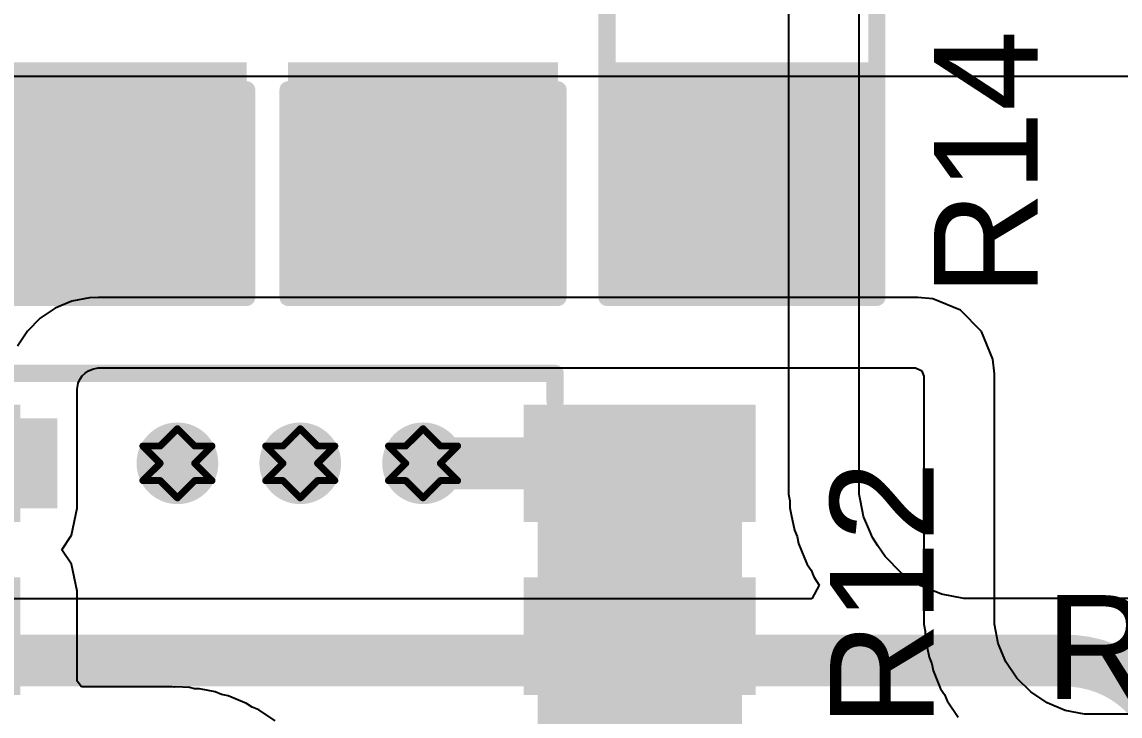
# Model space of a CAD drawing. Header units: inches. Extents: x -25 to 209, y 65 to 158.
# Drawn here: x 60.65 to 68.72, y 98.78 to 103.88 of the extents above; entities that cross this region are included whole.
import ezdxf

# ---------------------------------------------------------------- set-up
doc = ezdxf.new("R2010")
doc.units = ezdxf.units.IN
for name, color, linetype in [('Bottom Layer', 5, 'Continuous'), ('Drill Drawing', 1, 'Continuous'), ('Top Layer', 1, 'Continuous'), ('Top Overlay', 2, 'Continuous'), ('Top Paste', 8, 'Continuous'), ('Top Solder', 216, 'Continuous'), ('Via Holes', 16, 'Continuous')]:
    doc.layers.add(name, color=color, linetype=linetype)
doc.styles.add('Arial', font='', dxfattribs={"height": 0.2})
doc.styles.get('Arial').set_extended_font_data('Arial')

# ---------------------------------------------------------------- blocks, each defined once
blk = doc.blocks.new('SOP_8L_18')
at = {"layer": 'Top Layer'}
for points in [[(-3.45, 2.235), (-1.95, 2.235), (-1.95, 1.575), (-3.45, 1.575)], [(1.95, 2.235), (3.45, 2.235), (3.45, 1.575), (1.95, 1.575)], [(-3.45, 0.965), (-1.95, 0.965), (-1.95, 0.305), (-3.45, 0.305)], [(1.95, 0.965), (3.45, 0.965), (3.45, 0.305), (1.95, 0.305)], [(-3.45, -0.305), (-1.95, -0.305), (-1.95, -0.965), (-3.45, -0.965)], [(1.95, -0.305), (3.45, -0.305), (3.45, -0.965), (1.95, -0.965)], [(-3.45, -1.575), (-1.95, -1.575), (-1.95, -2.235), (-3.45, -2.235)], [(1.95, -1.575), (3.45, -1.575), (3.45, -2.235), (1.95, -2.235)]]:
    blk.add_hatch(color=1, dxfattribs=at).paths.add_polyline_path(points)
at = {"layer": 'Top Overlay'}
blk.add_hatch(color=2, dxfattribs=at).paths.add_polyline_path([(-1.855, 1.5748), (-1.5756, 1.5748), (-1.5756, 2.2352), (-1.855, 2.2352)])
at = {"layer": 'Top Paste'}
for points in [[(-3.45, 2.235), (-1.95, 2.235), (-1.95, 1.575), (-3.45, 1.575)], [(1.95, 2.235), (3.45, 2.235), (3.45, 1.575), (1.95, 1.575)], [(-3.45, 0.965), (-1.95, 0.965), (-1.95, 0.305), (-3.45, 0.305)], [(1.95, 0.965), (3.45, 0.965), (3.45, 0.305), (1.95, 0.305)], [(-3.45, -0.305), (-1.95, -0.305), (-1.95, -0.965), (-3.45, -0.965)], [(1.95, -0.305), (3.45, -0.305), (3.45, -0.965), (1.95, -0.965)], [(-3.45, -1.575), (-1.95, -1.575), (-1.95, -2.235), (-3.45, -2.235)], [(1.95, -1.575), (3.45, -1.575), (3.45, -2.235), (1.95, -2.235)]]:
    blk.add_hatch(color=8, dxfattribs=at).paths.add_polyline_path(points)
at = {"layer": 'Top Solder'}
for points in [[(-3.5516, 2.3366), (-1.8484, 2.3366), (-1.8484, 1.4734), (-3.5516, 1.4734)], [(1.8484, 2.3366), (3.5516, 2.3366), (3.5516, 1.4734), (1.8484, 1.4734)], [(-3.5516, 1.0666), (-1.8484, 1.0666), (-1.8484, 0.2034), (-3.5516, 0.2034)], [(1.8484, 1.0666), (3.5516, 1.0666), (3.5516, 0.2034), (1.8484, 0.2034)], [(-3.5516, -0.2034), (-1.8484, -0.2034), (-1.8484, -1.0666), (-3.5516, -1.0666)], [(1.8484, -0.2034), (3.5516, -0.2034), (3.5516, -1.0666), (1.8484, -1.0666)], [(-3.5516, -1.4734), (-1.8484, -1.4734), (-1.8484, -2.3366), (-3.5516, -2.3366)], [(1.8484, -1.4734), (3.5516, -1.4734), (3.5516, -2.3366), (1.8484, -2.3366)]]:
    blk.add_hatch(color=216, dxfattribs=at).paths.add_polyline_path(points)
at = {"layer": 'Top Overlay'}
for points in [[(-1.9856, 2.3622, 0.127, 0.127, 0), (-1.9856, 2.5654, 0.127, 0.127, 0)], [(-1.9856, 2.5654, 0.127, 0.127, 0), (2.0784, 2.5654, 0.127, 0.127, 0)], [(2.0784, 2.3622, 0.127, 0.127, 0), (2.0784, 2.5654, 0.127, 0.127, 0)], [(-3.8235, 2.0955, 0.127, 0.127, 0), (-3.8235, 1.8415, 0.127, 0.127, 0)], [(-3.8235, 2.0955, 0.127, 0.127, 0), (-3.6965, 1.9685, 0.127, 0.127, 0)], [(-3.8235, 1.8415, 0.127, 0.127, 0), (-3.6965, 1.9685, 0.127, 0.127, 0)], [(-1.9856, -2.3622, 0.127, 0.127, 0), (-1.9856, -2.5654, 0.127, 0.127, 0)], [(2.0784, -2.5654, 0.127, 0.127, 0), (2.0784, -2.3622, 0.127, 0.127, 0)], [(-1.9856, -2.5654, 0.127, 0.127, 0), (2.0784, -2.5654, 0.127, 0.127, 0)]]:
    blk.add_lwpolyline(points, format="xyseb", dxfattribs=at)
for points in [[(-2.0173, 2.5654, 0.0635, 0.0635, 1), (-1.9538, 2.5654, 0.0635, 0.0635, 1)], [(-2.0173, 2.5654, 0.0635, 0.0635, 1), (-1.9538, 2.5654, 0.0635, 0.0635, 1)], [(2.0467, 2.5654, 0.0635, 0.0635, 1), (2.1102, 2.5654, 0.0635, 0.0635, 1)], [(2.0467, 2.5654, 0.0635, 0.0635, 1), (2.1102, 2.5654, 0.0635, 0.0635, 1)], [(-2.0173, 2.3622, 0.0635, 0.0635, 1), (-1.9538, 2.3622, 0.0635, 0.0635, 1)], [(2.0467, 2.3622, 0.0635, 0.0635, 1), (2.1102, 2.3622, 0.0635, 0.0635, 1)], [(-3.8553, 2.0955, 0.0635, 0.0635, 1), (-3.7918, 2.0955, 0.0635, 0.0635, 1)], [(-3.8553, 2.0955, 0.0635, 0.0635, 1), (-3.7918, 2.0955, 0.0635, 0.0635, 1)], [(-3.7282, 1.9685, 0.0635, 0.0635, 1), (-3.6647, 1.9685, 0.0635, 0.0635, 1)], [(-3.7282, 1.9685, 0.0635, 0.0635, 1), (-3.6647, 1.9685, 0.0635, 0.0635, 1)], [(-3.8552, 1.8415, 0.0635, 0.0635, 1), (-3.7917, 1.8415, 0.0635, 0.0635, 1)], [(-3.8552, 1.8415, 0.0635, 0.0635, 1), (-3.7917, 1.8415, 0.0635, 0.0635, 1)], [(-2.0173, -2.3622, 0.0635, 0.0635, 1), (-1.9538, -2.3622, 0.0635, 0.0635, 1)], [(2.0467, -2.3622, 0.0635, 0.0635, 1), (2.1102, -2.3622, 0.0635, 0.0635, 1)], [(-2.0173, -2.5654, 0.0635, 0.0635, 1), (-1.9538, -2.5654, 0.0635, 0.0635, 1)], [(-2.0173, -2.5654, 0.0635, 0.0635, 1), (-1.9538, -2.5654, 0.0635, 0.0635, 1)], [(2.0467, -2.5654, 0.0635, 0.0635, 1), (2.1102, -2.5654, 0.0635, 0.0635, 1)], [(2.0467, -2.5654, 0.0635, 0.0635, 1), (2.1102, -2.5654, 0.0635, 0.0635, 1)]]:
    blk.add_lwpolyline(points, format="xyseb", close=True, dxfattribs=at)
blk = doc.blocks.new('R___1206_44')
at = {"layer": 'Top Layer'}
for points in [[(-2.032, 0.889), (-0.508, 0.889), (-0.508, -0.889), (-2.032, -0.889)], [(0.508, 0.889), (2.032, 0.889), (2.032, -0.889), (0.508, -0.889)]]:
    blk.add_hatch(color=1, dxfattribs=at).paths.add_polyline_path(points)
at = {"layer": 'Top Paste'}
for points in [[(-2.032, 0.889), (-0.508, 0.889), (-0.508, -0.889), (-2.032, -0.889)], [(0.508, 0.889), (2.032, 0.889), (2.032, -0.889), (0.508, -0.889)]]:
    blk.add_hatch(color=8, dxfattribs=at).paths.add_polyline_path(points)
at = {"layer": 'Top Solder'}
for points in [[(-2.1336, 0.9906), (-0.4064, 0.9906), (-0.4064, -0.9906), (-2.1336, -0.9906)], [(0.4064, 0.9906), (2.1336, 0.9906), (2.1336, -0.9906), (0.4064, -0.9906)]]:
    blk.add_hatch(color=216, dxfattribs=at).paths.add_polyline_path(points)
at = {"layer": 'Top Overlay'}
for points in [[(-2.1336, 0.9906, 0.127, 0.127, 0), (-2.1336, -0.9906, 0.127, 0.127, 0)], [(-2.1336, 0.9906, 0.127, 0.127, 0), (2.1336, 0.9906, 0.127, 0.127, 0)], [(2.1336, 0.9906, 0.127, 0.127, 0), (2.1336, -0.9906, 0.127, 0.127, 0)], [(-2.1336, -0.9906, 0.127, 0.127, 0), (2.1336, -0.9906, 0.127, 0.127, 0)]]:
    blk.add_lwpolyline(points, format="xyseb", dxfattribs=at)
for points in [[(-2.1654, 0.9906, 0.0635, 0.0635, 1), (-2.1019, 0.9906, 0.0635, 0.0635, 1)], [(-2.1654, 0.9906, 0.0635, 0.0635, 1), (-2.1019, 0.9906, 0.0635, 0.0635, 1)], [(2.1019, 0.9906, 0.0635, 0.0635, 1), (2.1654, 0.9906, 0.0635, 0.0635, 1)], [(2.1019, 0.9906, 0.0635, 0.0635, 1), (2.1654, 0.9906, 0.0635, 0.0635, 1)], [(-2.1654, -0.9906, 0.0635, 0.0635, 1), (-2.1019, -0.9906, 0.0635, 0.0635, 1)], [(-2.1654, -0.9906, 0.0635, 0.0635, 1), (-2.1019, -0.9906, 0.0635, 0.0635, 1)], [(2.1019, -0.9906, 0.0635, 0.0635, 1), (2.1654, -0.9906, 0.0635, 0.0635, 1)], [(2.1019, -0.9906, 0.0635, 0.0635, 1), (2.1654, -0.9906, 0.0635, 0.0635, 1)]]:
    blk.add_lwpolyline(points, format="xyseb", close=True, dxfattribs=at)
blk = doc.blocks.new('C___1206_74')
at = {"layer": 'Top Layer'}
for points in [[(-2.032, 0.889), (-0.508, 0.889), (-0.508, -0.889), (-2.032, -0.889)], [(0.508, 0.889), (2.032, 0.889), (2.032, -0.889), (0.508, -0.889)]]:
    blk.add_hatch(color=1, dxfattribs=at).paths.add_polyline_path(points)
at = {"layer": 'Top Paste'}
for points in [[(-2.032, 0.889), (-0.508, 0.889), (-0.508, -0.889), (-2.032, -0.889)], [(0.508, 0.889), (2.032, 0.889), (2.032, -0.889), (0.508, -0.889)]]:
    blk.add_hatch(color=8, dxfattribs=at).paths.add_polyline_path(points)
at = {"layer": 'Top Solder'}
for points in [[(-2.1336, 0.9906), (-0.4064, 0.9906), (-0.4064, -0.9906), (-2.1336, -0.9906)], [(0.4064, 0.9906), (2.1336, 0.9906), (2.1336, -0.9906), (0.4064, -0.9906)]]:
    blk.add_hatch(color=216, dxfattribs=at).paths.add_polyline_path(points)
at = {"layer": 'Top Overlay'}
for points in [[(-0.6096, 0.9906, 0.127, 0.127, 0), (-2.1336, 0.9906, 0.127, 0.127, 0)], [(-2.1336, -0.9906, 0.127, 0.127, 0), (-2.1336, 0.9906, 0.127, 0.127, 0)], [(0.6096, 0.9906, 0.127, 0.127, 0), (2.1336, 0.9906, 0.127, 0.127, 0)], [(2.1336, -0.9906, 0.127, 0.127, 0), (2.1336, 0.9906, 0.127, 0.127, 0)], [(-0.6096, -0.9906, 0.127, 0.127, 0), (-2.1336, -0.9906, 0.127, 0.127, 0)], [(2.1336, -0.9906, 0.127, 0.127, 0), (0.6096, -0.9906, 0.127, 0.127, 0)]]:
    blk.add_lwpolyline(points, format="xyseb", dxfattribs=at)
for points in [[(-2.1654, 0.9906, 0.0635, 0.0635, 1), (-2.1019, 0.9906, 0.0635, 0.0635, 1)], [(-2.1654, 0.9906, 0.0635, 0.0635, 1), (-2.1019, 0.9906, 0.0635, 0.0635, 1)], [(-0.6414, 0.9906, 0.0635, 0.0635, 1), (-0.5779, 0.9906, 0.0635, 0.0635, 1)], [(0.5778, 0.9906, 0.0635, 0.0635, 1), (0.6413, 0.9906, 0.0635, 0.0635, 1)], [(2.1018, 0.9906, 0.0635, 0.0635, 1), (2.1653, 0.9906, 0.0635, 0.0635, 1)], [(2.1018, 0.9906, 0.0635, 0.0635, 1), (2.1653, 0.9906, 0.0635, 0.0635, 1)], [(-2.1654, -0.9906, 0.0635, 0.0635, 1), (-2.1019, -0.9906, 0.0635, 0.0635, 1)], [(-2.1654, -0.9906, 0.0635, 0.0635, 1), (-2.1019, -0.9906, 0.0635, 0.0635, 1)], [(-0.6414, -0.9906, 0.0635, 0.0635, 1), (-0.5779, -0.9906, 0.0635, 0.0635, 1)], [(0.5778, -0.9906, 0.0635, 0.0635, 1), (0.6413, -0.9906, 0.0635, 0.0635, 1)], [(2.1018, -0.9906, 0.0635, 0.0635, 1), (2.1653, -0.9906, 0.0635, 0.0635, 1)], [(2.1018, -0.9906, 0.0635, 0.0635, 1), (2.1653, -0.9906, 0.0635, 0.0635, 1)]]:
    blk.add_lwpolyline(points, format="xyseb", close=True, dxfattribs=at)
blk = doc.blocks.new('C___1206_75')
at = {"layer": 'Top Layer'}
for points in [[(-2.032, 0.889), (-0.508, 0.889), (-0.508, -0.889), (-2.032, -0.889)], [(0.508, 0.889), (2.032, 0.889), (2.032, -0.889), (0.508, -0.889)]]:
    blk.add_hatch(color=1, dxfattribs=at).paths.add_polyline_path(points)
at = {"layer": 'Top Paste'}
for points in [[(-2.032, 0.889), (-0.508, 0.889), (-0.508, -0.889), (-2.032, -0.889)], [(0.508, 0.889), (2.032, 0.889), (2.032, -0.889), (0.508, -0.889)]]:
    blk.add_hatch(color=8, dxfattribs=at).paths.add_polyline_path(points)
at = {"layer": 'Top Solder'}
for points in [[(-2.1336, 0.9906), (-0.4064, 0.9906), (-0.4064, -0.9906), (-2.1336, -0.9906)], [(0.4064, 0.9906), (2.1336, 0.9906), (2.1336, -0.9906), (0.4064, -0.9906)]]:
    blk.add_hatch(color=216, dxfattribs=at).paths.add_polyline_path(points)
at = {"layer": 'Top Overlay'}
for points in [[(-0.6096, 0.9906, 0.127, 0.127, 0), (-2.1336, 0.9906, 0.127, 0.127, 0)], [(-2.1336, -0.9906, 0.127, 0.127, 0), (-2.1336, 0.9906, 0.127, 0.127, 0)], [(2.1336, 0.9906, 0.127, 0.127, 0), (0.6096, 0.9906, 0.127, 0.127, 0)], [(2.1336, -0.9906, 0.127, 0.127, 0), (2.1336, 0.9906, 0.127, 0.127, 0)], [(-0.6096, -0.9906, 0.127, 0.127, 0), (-2.1336, -0.9906, 0.127, 0.127, 0)], [(2.1336, -0.9906, 0.127, 0.127, 0), (0.6096, -0.9906, 0.127, 0.127, 0)]]:
    blk.add_lwpolyline(points, format="xyseb", dxfattribs=at)
for points in [[(-2.1653, 0.9906, 0.0635, 0.0635, 1), (-2.1018, 0.9906, 0.0635, 0.0635, 1)], [(-2.1653, 0.9906, 0.0635, 0.0635, 1), (-2.1018, 0.9906, 0.0635, 0.0635, 1)], [(-0.6414, 0.9906, 0.0635, 0.0635, 1), (-0.5779, 0.9906, 0.0635, 0.0635, 1)], [(0.5778, 0.9906, 0.0635, 0.0635, 1), (0.6413, 0.9906, 0.0635, 0.0635, 1)], [(2.1018, 0.9906, 0.0635, 0.0635, 1), (2.1653, 0.9906, 0.0635, 0.0635, 1)], [(2.1018, 0.9906, 0.0635, 0.0635, 1), (2.1653, 0.9906, 0.0635, 0.0635, 1)], [(-2.1654, -0.9906, 0.0635, 0.0635, 1), (-2.1019, -0.9906, 0.0635, 0.0635, 1)], [(-2.1654, -0.9906, 0.0635, 0.0635, 1), (-2.1019, -0.9906, 0.0635, 0.0635, 1)], [(-0.6414, -0.9906, 0.0635, 0.0635, 1), (-0.5779, -0.9906, 0.0635, 0.0635, 1)], [(0.5778, -0.9906, 0.0635, 0.0635, 1), (0.6413, -0.9906, 0.0635, 0.0635, 1)], [(2.1018, -0.9906, 0.0635, 0.0635, 1), (2.1653, -0.9906, 0.0635, 0.0635, 1)], [(2.1018, -0.9906, 0.0635, 0.0635, 1), (2.1653, -0.9906, 0.0635, 0.0635, 1)]]:
    blk.add_lwpolyline(points, format="xyseb", close=True, dxfattribs=at)

msp = doc.modelspace()

# ---------------------------------------------------------------- hatches: boundary and pattern name
at = {"layer": 'Bottom Layer'}
h = msp.add_hatch(color=5, dxfattribs=at)
edge = h.paths.add_edge_path()
edge.add_arc((61.7965, 100.6386), 0.3, 0, 360)
h = msp.add_hatch(color=5, dxfattribs=at)
edge = h.paths.add_edge_path()
edge.add_arc((62.6982, 100.6386), 0.3, 0, 360)
h = msp.add_hatch(color=5, dxfattribs=at)
edge = h.paths.add_edge_path()
edge.add_arc((63.5999, 100.6386), 0.3, 0, 360)
at = {"layer": 'Top Layer'}
msp.add_hatch(color=1, dxfattribs=at).paths.add_polyline_path([(64.4412, 96.4986), (65.9412, 96.4986), (65.9412, 100.9686), (64.4412, 100.9686)])
h = msp.add_hatch(color=1, dxfattribs=at)
edge = h.paths.add_edge_path()
edge.add_arc((61.7965, 100.6386), 0.3, 0, 360)
h = msp.add_hatch(color=1, dxfattribs=at)
edge = h.paths.add_edge_path()
edge.add_arc((62.6982, 100.6386), 0.3, 0, 360)
h = msp.add_hatch(color=1, dxfattribs=at)
edge = h.paths.add_edge_path()
edge.add_arc((63.5999, 100.6386), 0.3, 0, 360)
at = {"layer": 'Via Holes'}
h = msp.add_hatch(color=7, dxfattribs=at)
edge = h.paths.add_edge_path()
edge.add_arc((61.7965, 100.6386), 0.15, 0, 360)
h = msp.add_hatch(color=7, dxfattribs=at)
edge = h.paths.add_edge_path()
edge.add_arc((62.6982, 100.6386), 0.15, 0, 360)
h = msp.add_hatch(color=7, dxfattribs=at)
edge = h.paths.add_edge_path()
edge.add_arc((63.5999, 100.6386), 0.15, 0, 360)

# ---------------------------------------------------------------- linework, layer by layer
at = {"layer": 'Bottom Layer'}
for p, q in [((66.284, 107.5367), (66.284, 103.5905)), ((66.802, 103.5905), (66.802, 107.5367)), ((66.284, 103.5905), (66.284, 100.4129)), ((66.802, 100.4129), (66.802, 103.5905)), ((66.284, 100.4129), (66.294, 100.3629)), ((66.8119, 100.3629), (66.802, 100.4129)), ((66.294, 100.3629), (66.294, 100.3119)), ((66.294, 100.3119), (66.3039, 100.2619)), ((66.8348, 100.2482), (66.8119, 100.3629)), ((66.8119, 100.3629), (66.8119, 100.3629)), ((66.3039, 100.2619), (66.304, 100.2619)), ((66.304, 100.2619), (66.304, 100.2619)), ((66.304, 100.2619), (66.3268, 100.1471)), ((66.8795, 100.1401), (66.8348, 100.2482)), ((66.3268, 100.1471), (66.3463, 100.1)), ((66.899, 100.093), (66.8795, 100.1401)), ((66.8795, 100.1401), (66.8795, 100.1401)), ((66.3463, 100.1), (66.3562, 100.05)), ((66.9396, 100.0323), (66.899, 100.093)), ((66.3562, 100.05), (66.401, 99.9419)), ((66.9924, 99.9533), (66.9396, 100.0323)), ((66.9396, 100.0323), (66.9396, 100.0323)), ((66.401, 99.9419), (66.401, 99.9419)), ((66.401, 99.9419), (66.4205, 99.8948)), ((67.1111, 99.8346), (66.9924, 99.9533)), ((66.4205, 99.8948), (66.4489, 99.8524)), ((66.4489, 99.8524), (66.4684, 99.8053)), ((67.2508, 99.7413), (67.1111, 99.8346)), ((66.5089, 99.7446), (66.4546, 99.643)), ((66.4684, 99.8053), (66.5089, 99.7446)), ((67.406, 99.677), (67.2508, 99.7413)), ((67.5707, 99.6442), (67.406, 99.677)), ((66.4546, 99.643), (49.434, 99.643)), ((67.6547, 99.6442), (67.5707, 99.6442)), ((68.3109, 99.6442), (67.6547, 99.6442)), ((68.3189, 99.6442), (68.3109, 99.6453)), ((68.3109, 99.6453), (68.3109, 99.6442)), ((74.2577, 99.6442), (68.3189, 99.6442))]:
    msp.add_line(p, q, dxfattribs=at)
for points in [[(49.434, 99.1897, 0.381, 0.381, 0), (68.3109, 99.1897, 0.381, 0.381, 0)], [(68.3109, 99.1897, 0.381, 0.381, -0.414214), (69.1425, 98.3582, 0.381, 0.381, 0)]]:
    msp.add_lwpolyline(points, format="xyseb", dxfattribs=at)
msp.add_lwpolyline([(68.2157, 99.1897, 0.1905, 0.1905, 1), (68.4062, 99.1897, 0.1905, 0.1905, 1)], format="xyseb", close=True, dxfattribs=at)
msp.add_lwpolyline([(68.2157, 99.1897, 0.1905, 0.1905, 1), (68.4062, 99.1897, 0.1905, 0.1905, 1)], format="xyseb", close=True, dxfattribs=at)
at = {"layer": 'Drill Drawing'}
for points in [[(61.6695, 100.7656, 0.0508, 0.0508, 0), (61.7965, 100.8926, 0.0508, 0.0508, 0)], [(61.7965, 100.8926, 0.0508, 0.0508, 0), (61.9235, 100.7656, 0.0508, 0.0508, 0)], [(62.5712, 100.7656, 0.0508, 0.0508, 0), (62.6982, 100.8926, 0.0508, 0.0508, 0)], [(62.6982, 100.8926, 0.0508, 0.0508, 0), (62.8252, 100.7656, 0.0508, 0.0508, 0)], [(63.4729, 100.7656, 0.0508, 0.0508, 0), (63.5999, 100.8926, 0.0508, 0.0508, 0)], [(63.5999, 100.8926, 0.0508, 0.0508, 0), (63.7269, 100.7656, 0.0508, 0.0508, 0)], [(61.5425, 100.7656, 0.0508, 0.0508, 0), (61.6695, 100.6386, 0.0508, 0.0508, 0)], [(61.5425, 100.7656, 0.0508, 0.0508, 0), (61.6695, 100.7656, 0.0508, 0.0508, 0)], [(61.9235, 100.7656, 0.0508, 0.0508, 0), (62.0505, 100.7656, 0.0508, 0.0508, 0)], [(61.9235, 100.6386, 0.0508, 0.0508, 0), (62.0505, 100.7656, 0.0508, 0.0508, 0)], [(62.4442, 100.7656, 0.0508, 0.0508, 0), (62.5712, 100.6386, 0.0508, 0.0508, 0)], [(62.4442, 100.7656, 0.0508, 0.0508, 0), (62.5712, 100.7656, 0.0508, 0.0508, 0)], [(62.8252, 100.7656, 0.0508, 0.0508, 0), (62.9522, 100.7656, 0.0508, 0.0508, 0)], [(62.8252, 100.6386, 0.0508, 0.0508, 0), (62.9522, 100.7656, 0.0508, 0.0508, 0)], [(63.3459, 100.7656, 0.0508, 0.0508, 0), (63.4729, 100.6386, 0.0508, 0.0508, 0)], [(63.3459, 100.7656, 0.0508, 0.0508, 0), (63.4729, 100.7656, 0.0508, 0.0508, 0)], [(63.7269, 100.7656, 0.0508, 0.0508, 0), (63.8539, 100.7656, 0.0508, 0.0508, 0)], [(63.7269, 100.6386, 0.0508, 0.0508, 0), (63.8539, 100.7656, 0.0508, 0.0508, 0)], [(61.5425, 100.5116, 0.0508, 0.0508, 0), (61.6695, 100.6386, 0.0508, 0.0508, 0)], [(61.9235, 100.6386, 0.0508, 0.0508, 0), (62.0505, 100.5116, 0.0508, 0.0508, 0)], [(62.4442, 100.5116, 0.0508, 0.0508, 0), (62.5712, 100.6386, 0.0508, 0.0508, 0)], [(62.8252, 100.6386, 0.0508, 0.0508, 0), (62.9522, 100.5116, 0.0508, 0.0508, 0)], [(63.3459, 100.5116, 0.0508, 0.0508, 0), (63.4729, 100.6386, 0.0508, 0.0508, 0)], [(63.7269, 100.6386, 0.0508, 0.0508, 0), (63.8539, 100.5116, 0.0508, 0.0508, 0)], [(61.5425, 100.5116, 0.0508, 0.0508, 0), (61.6695, 100.5116, 0.0508, 0.0508, 0)], [(61.6695, 100.5116, 0.0508, 0.0508, 0), (61.7965, 100.3846, 0.0508, 0.0508, 0)], [(61.7965, 100.3846, 0.0508, 0.0508, 0), (61.9235, 100.5116, 0.0508, 0.0508, 0)], [(61.9235, 100.5116, 0.0508, 0.0508, 0), (62.0505, 100.5116, 0.0508, 0.0508, 0)], [(62.4442, 100.5116, 0.0508, 0.0508, 0), (62.5712, 100.5116, 0.0508, 0.0508, 0)], [(62.5712, 100.5116, 0.0508, 0.0508, 0), (62.6982, 100.3846, 0.0508, 0.0508, 0)], [(62.6982, 100.3846, 0.0508, 0.0508, 0), (62.8252, 100.5116, 0.0508, 0.0508, 0)], [(62.8252, 100.5116, 0.0508, 0.0508, 0), (62.9522, 100.5116, 0.0508, 0.0508, 0)], [(63.3459, 100.5116, 0.0508, 0.0508, 0), (63.4729, 100.5116, 0.0508, 0.0508, 0)], [(63.4729, 100.5116, 0.0508, 0.0508, 0), (63.5999, 100.3846, 0.0508, 0.0508, 0)], [(63.5999, 100.3846, 0.0508, 0.0508, 0), (63.7269, 100.5116, 0.0508, 0.0508, 0)], [(63.7269, 100.5116, 0.0508, 0.0508, 0), (63.8539, 100.5116, 0.0508, 0.0508, 0)]]:
    msp.add_lwpolyline(points, format="xyseb", dxfattribs=at)
for points in [[(61.7838, 100.8926, 0.0254, 0.0254, 1), (61.8092, 100.8926, 0.0254, 0.0254, 1)], [(61.7838, 100.8926, 0.0254, 0.0254, 1), (61.8092, 100.8926, 0.0254, 0.0254, 1)], [(62.6855, 100.8926, 0.0254, 0.0254, 1), (62.7109, 100.8926, 0.0254, 0.0254, 1)], [(62.6855, 100.8926, 0.0254, 0.0254, 1), (62.7109, 100.8926, 0.0254, 0.0254, 1)], [(63.5872, 100.8926, 0.0254, 0.0254, 1), (63.6126, 100.8926, 0.0254, 0.0254, 1)], [(63.5872, 100.8926, 0.0254, 0.0254, 1), (63.6126, 100.8926, 0.0254, 0.0254, 1)], [(61.5298, 100.7656, 0.0254, 0.0254, 1), (61.5552, 100.7656, 0.0254, 0.0254, 1)], [(61.5298, 100.7656, 0.0254, 0.0254, 1), (61.5552, 100.7656, 0.0254, 0.0254, 1)], [(61.6568, 100.7656, 0.0254, 0.0254, 1), (61.6822, 100.7656, 0.0254, 0.0254, 1)], [(61.6568, 100.7656, 0.0254, 0.0254, 1), (61.6822, 100.7656, 0.0254, 0.0254, 1)], [(61.9108, 100.7656, 0.0254, 0.0254, 1), (61.9362, 100.7656, 0.0254, 0.0254, 1)], [(61.9108, 100.7656, 0.0254, 0.0254, 1), (61.9362, 100.7656, 0.0254, 0.0254, 1)], [(62.0378, 100.7656, 0.0254, 0.0254, 1), (62.0632, 100.7656, 0.0254, 0.0254, 1)], [(62.0378, 100.7656, 0.0254, 0.0254, 1), (62.0632, 100.7656, 0.0254, 0.0254, 1)], [(62.4315, 100.7656, 0.0254, 0.0254, 1), (62.4569, 100.7656, 0.0254, 0.0254, 1)], [(62.4315, 100.7656, 0.0254, 0.0254, 1), (62.4569, 100.7656, 0.0254, 0.0254, 1)], [(62.5585, 100.7656, 0.0254, 0.0254, 1), (62.5839, 100.7656, 0.0254, 0.0254, 1)], [(62.5585, 100.7656, 0.0254, 0.0254, 1), (62.5839, 100.7656, 0.0254, 0.0254, 1)], [(62.8125, 100.7656, 0.0254, 0.0254, 1), (62.8379, 100.7656, 0.0254, 0.0254, 1)], [(62.8125, 100.7656, 0.0254, 0.0254, 1), (62.8379, 100.7656, 0.0254, 0.0254, 1)], [(62.9395, 100.7656, 0.0254, 0.0254, 1), (62.9649, 100.7656, 0.0254, 0.0254, 1)], [(62.9395, 100.7656, 0.0254, 0.0254, 1), (62.9649, 100.7656, 0.0254, 0.0254, 1)], [(63.3332, 100.7656, 0.0254, 0.0254, 1), (63.3586, 100.7656, 0.0254, 0.0254, 1)], [(63.3332, 100.7656, 0.0254, 0.0254, 1), (63.3586, 100.7656, 0.0254, 0.0254, 1)], [(63.4602, 100.7656, 0.0254, 0.0254, 1), (63.4856, 100.7656, 0.0254, 0.0254, 1)], [(63.4602, 100.7656, 0.0254, 0.0254, 1), (63.4856, 100.7656, 0.0254, 0.0254, 1)], [(63.7142, 100.7656, 0.0254, 0.0254, 1), (63.7396, 100.7656, 0.0254, 0.0254, 1)], [(63.7142, 100.7656, 0.0254, 0.0254, 1), (63.7396, 100.7656, 0.0254, 0.0254, 1)], [(63.8412, 100.7656, 0.0254, 0.0254, 1), (63.8666, 100.7656, 0.0254, 0.0254, 1)], [(63.8412, 100.7656, 0.0254, 0.0254, 1), (63.8666, 100.7656, 0.0254, 0.0254, 1)], [(61.6568, 100.6386, 0.0254, 0.0254, 1), (61.6822, 100.6386, 0.0254, 0.0254, 1)], [(61.6568, 100.6386, 0.0254, 0.0254, 1), (61.6822, 100.6386, 0.0254, 0.0254, 1)], [(61.9108, 100.6386, 0.0254, 0.0254, 1), (61.9362, 100.6386, 0.0254, 0.0254, 1)], [(61.9108, 100.6386, 0.0254, 0.0254, 1), (61.9362, 100.6386, 0.0254, 0.0254, 1)], [(62.5585, 100.6386, 0.0254, 0.0254, 1), (62.5839, 100.6386, 0.0254, 0.0254, 1)], [(62.5585, 100.6386, 0.0254, 0.0254, 1), (62.5839, 100.6386, 0.0254, 0.0254, 1)], [(62.8125, 100.6386, 0.0254, 0.0254, 1), (62.8379, 100.6386, 0.0254, 0.0254, 1)], [(62.8125, 100.6386, 0.0254, 0.0254, 1), (62.8379, 100.6386, 0.0254, 0.0254, 1)], [(63.4602, 100.6386, 0.0254, 0.0254, 1), (63.4856, 100.6386, 0.0254, 0.0254, 1)], [(63.4602, 100.6386, 0.0254, 0.0254, 1), (63.4856, 100.6386, 0.0254, 0.0254, 1)], [(63.7142, 100.6386, 0.0254, 0.0254, 1), (63.7396, 100.6386, 0.0254, 0.0254, 1)], [(63.7142, 100.6386, 0.0254, 0.0254, 1), (63.7396, 100.6386, 0.0254, 0.0254, 1)], [(61.5298, 100.5116, 0.0254, 0.0254, 1), (61.5552, 100.5116, 0.0254, 0.0254, 1)], [(61.5298, 100.5116, 0.0254, 0.0254, 1), (61.5552, 100.5116, 0.0254, 0.0254, 1)], [(61.6568, 100.5116, 0.0254, 0.0254, 1), (61.6822, 100.5116, 0.0254, 0.0254, 1)], [(61.6568, 100.5116, 0.0254, 0.0254, 1), (61.6822, 100.5116, 0.0254, 0.0254, 1)], [(61.9108, 100.5116, 0.0254, 0.0254, 1), (61.9362, 100.5116, 0.0254, 0.0254, 1)], [(61.9108, 100.5116, 0.0254, 0.0254, 1), (61.9362, 100.5116, 0.0254, 0.0254, 1)], [(62.0378, 100.5116, 0.0254, 0.0254, 1), (62.0632, 100.5116, 0.0254, 0.0254, 1)], [(62.0378, 100.5116, 0.0254, 0.0254, 1), (62.0632, 100.5116, 0.0254, 0.0254, 1)], [(62.4315, 100.5116, 0.0254, 0.0254, 1), (62.4569, 100.5116, 0.0254, 0.0254, 1)], [(62.4315, 100.5116, 0.0254, 0.0254, 1), (62.4569, 100.5116, 0.0254, 0.0254, 1)], [(62.5585, 100.5116, 0.0254, 0.0254, 1), (62.5839, 100.5116, 0.0254, 0.0254, 1)], [(62.5585, 100.5116, 0.0254, 0.0254, 1), (62.5839, 100.5116, 0.0254, 0.0254, 1)], [(62.8125, 100.5116, 0.0254, 0.0254, 1), (62.8379, 100.5116, 0.0254, 0.0254, 1)], [(62.8125, 100.5116, 0.0254, 0.0254, 1), (62.8379, 100.5116, 0.0254, 0.0254, 1)], [(62.9395, 100.5116, 0.0254, 0.0254, 1), (62.9649, 100.5116, 0.0254, 0.0254, 1)], [(62.9395, 100.5116, 0.0254, 0.0254, 1), (62.9649, 100.5116, 0.0254, 0.0254, 1)], [(63.3332, 100.5116, 0.0254, 0.0254, 1), (63.3586, 100.5116, 0.0254, 0.0254, 1)], [(63.3332, 100.5116, 0.0254, 0.0254, 1), (63.3586, 100.5116, 0.0254, 0.0254, 1)], [(63.4602, 100.5116, 0.0254, 0.0254, 1), (63.4856, 100.5116, 0.0254, 0.0254, 1)], [(63.4602, 100.5116, 0.0254, 0.0254, 1), (63.4856, 100.5116, 0.0254, 0.0254, 1)], [(63.7142, 100.5116, 0.0254, 0.0254, 1), (63.7396, 100.5116, 0.0254, 0.0254, 1)], [(63.7142, 100.5116, 0.0254, 0.0254, 1), (63.7396, 100.5116, 0.0254, 0.0254, 1)], [(63.8412, 100.5116, 0.0254, 0.0254, 1), (63.8666, 100.5116, 0.0254, 0.0254, 1)], [(63.8412, 100.5116, 0.0254, 0.0254, 1), (63.8666, 100.5116, 0.0254, 0.0254, 1)], [(61.7838, 100.3846, 0.0254, 0.0254, 1), (61.8092, 100.3846, 0.0254, 0.0254, 1)], [(61.7838, 100.3846, 0.0254, 0.0254, 1), (61.8092, 100.3846, 0.0254, 0.0254, 1)], [(62.6855, 100.3846, 0.0254, 0.0254, 1), (62.7109, 100.3846, 0.0254, 0.0254, 1)], [(62.6855, 100.3846, 0.0254, 0.0254, 1), (62.7109, 100.3846, 0.0254, 0.0254, 1)], [(63.5872, 100.3846, 0.0254, 0.0254, 1), (63.6126, 100.3846, 0.0254, 0.0254, 1)], [(63.5872, 100.3846, 0.0254, 0.0254, 1), (63.6126, 100.3846, 0.0254, 0.0254, 1)]]:
    msp.add_lwpolyline(points, format="xyseb", close=True, dxfattribs=at)
at = {"layer": 'Top Layer'}
for p, q in [((58.8982, 103.4835), (70.0573, 103.4835)), ((61.1515, 101.8546), (61.0214, 101.8287)), ((61.2179, 101.8579), (61.1515, 101.8546)), ((67.2326, 101.8579), (61.2179, 101.8579)), ((61.2179, 101.8579), (61.2179, 101.8579)), ((67.3424, 101.8471), (67.2326, 101.8579)), ((67.5453, 101.763), (67.3424, 101.8471)), ((60.8989, 101.778), (60.7886, 101.7043)), ((61.0214, 101.8287), (60.8989, 101.778)), ((67.7006, 101.6077), (67.5453, 101.763)), ((60.7886, 101.7043), (60.6948, 101.6105)), ((60.6948, 101.6105), (60.6211, 101.5002)), ((67.7846, 101.4048), (67.7006, 101.6077)), ((67.7954, 101.295), (67.7846, 101.4048)), ((61.0801, 101.2548), (61.0971, 101.2803)), ((61.0971, 101.2803), (61.1188, 101.3019)), ((61.1188, 101.3019), (61.1442, 101.319)), ((61.1442, 101.319), (61.1725, 101.3307)), ((61.1725, 101.3307), (61.2151, 101.3392)), ((61.2151, 101.3392), (61.2311, 101.3399)), ((61.2311, 101.3399), (67.2071, 101.3399)), ((67.2071, 101.3399), (67.2152, 101.3391)), ((67.2152, 101.3391), (67.2519, 101.3239)), ((67.2519, 101.3239), (67.2615, 101.3144)), ((67.2615, 101.3144), (67.2767, 101.2776)), ((67.2767, 101.2776), (67.2775, 101.2694)), ((67.2775, 101.2694), (67.2775, 99.4564)), ((67.7954, 99.4564), (67.7954, 101.295)), ((67.7954, 101.295), (67.7954, 101.295)), ((67.7954, 101.295), (67.7954, 101.295)), ((61.0599, 101.1839), (61.0684, 101.2265)), ((61.0684, 101.2265), (61.0801, 101.2548)), ((61.0591, 101.1685), (61.0599, 101.1839)), ((61.0591, 100.3086), (61.0591, 101.1685)), ((61.0197, 100.1104), (61.0591, 100.3086)), ((60.9484, 100.0036), (61.0197, 100.1104)), ((61.0197, 99.8968), (60.9484, 100.0036)), ((61.0591, 99.6986), (61.0197, 99.8968)), ((61.0591, 99.0386), (61.0591, 99.6986)), ((67.2775, 99.4564), (67.2874, 99.4064)), ((67.8236, 99.3147), (67.7954, 99.4564)), ((67.2874, 99.4064), (67.2874, 99.3554)), ((67.2874, 99.3554), (67.3156, 99.2136)), ((67.8789, 99.1812), (67.8236, 99.3147)), ((67.3156, 99.2136), (67.3352, 99.1665)), ((67.9592, 99.061), (67.8789, 99.1812)), ((67.3352, 99.1665), (67.3451, 99.1165)), ((67.3451, 99.1165), (67.4004, 98.983)), ((61.093, 98.9973), (61.0591, 99.0386)), ((68.0614, 98.9588), (67.9592, 99.061)), ((61.7579, 98.9973), (61.093, 98.9973)), ((61.7718, 98.9946), (61.7579, 98.9973)), ((61.7859, 98.9966), (61.7718, 98.9946)), ((61.8853, 98.9912), (61.7859, 98.9966)), ((61.9212, 98.982), (61.8853, 98.9912)), ((61.9583, 98.982), (61.9212, 98.982)), ((62.0728, 98.9592), (61.9583, 98.982)), ((62.1199, 98.9397), (62.0728, 98.9592)), ((62.1699, 98.9298), (62.1199, 98.9397)), ((62.3034, 98.8745), (62.1699, 98.9298)), ((67.4004, 98.983), (67.4288, 98.9405)), ((67.4288, 98.9405), (67.4483, 98.8934)), ((68.1816, 98.8785), (68.0614, 98.9588)), ((62.3458, 98.8461), (62.3034, 98.8745)), ((67.4483, 98.8934), (67.5286, 98.7732)), ((68.3151, 98.8232), (68.1816, 98.8785)), ((62.393, 98.8266), (62.3458, 98.8461)), ((62.5131, 98.7464), (62.393, 98.8266)), ((68.4568, 98.795), (68.3151, 98.8232)), ((72.1667, 98.795), (68.4568, 98.795))]:
    msp.add_line(p, q, dxfattribs=at)
msp.add_lwpolyline([(63.5999, 100.6386, 0.381, 0.381, 0), (65.1912, 100.6386, 0.381, 0.381, 0)], format="xyseb", dxfattribs=at)
for points in [[(63.5047, 100.6386, 0.1905, 0.1905, 1), (63.6952, 100.6386, 0.1905, 0.1905, 1)], [(65.0959, 100.6386, 0.1905, 0.1905, 1), (65.2864, 100.6386, 0.1905, 0.1905, 1)]]:
    msp.add_lwpolyline(points, format="xyseb", close=True, dxfattribs=at)

# ---------------------------------------------------------------- block references
for name, p, rotation in [('C___1206_75', (61.3139, 103.9915), 270), ('C___1206_74', (63.5999, 103.9915), 270), ('R___1206_44', (65.9412, 103.9915), 90)]:
    msp.add_blockref(name, p, dxfattribs=dict(rotation=rotation))
msp.add_blockref('SOP_8L_18', (62.4912, 98.7336))

# ---------------------------------------------------------------- texts
at = {"layer": 'Top Overlay', "style": 'Arial'}
for s, p in [('R14', (68.1128, 101.8654)), ('R12', (67.3503, 98.7031))]:
    msp.add_text(s, height=0.762, rotation=90, dxfattribs=at).set_placement(p)
msp.add_text('R13', height=0.762, dxfattribs=at).set_placement((68.1703, 98.9082))

doc.saveas('drawing.dxf')
